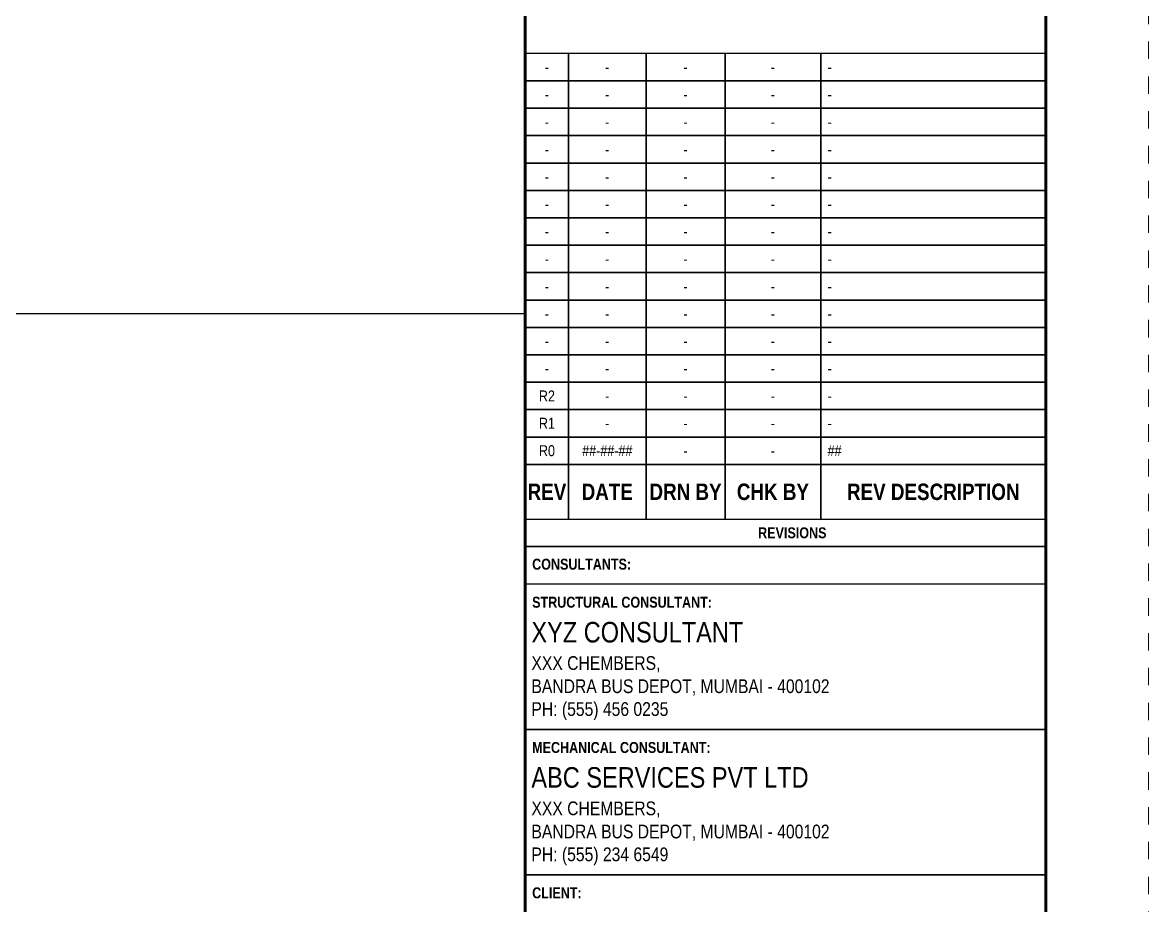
# Paper-space layout 'Cover Sheet A0' of a CAD drawing. Header units: inches. Extents: x 0 to 46.6, y 0 to 35.5.
# Drawn here: x 40.1 to 46.57, y 5.13 to 10.21 of the extents above; entities that cross this region are included whole.
import ezdxf
from ezdxf.enums import TextEntityAlignment as Align

# ---------------------------------------------------------------- set-up
doc = ezdxf.new("R2010")
doc.units = ezdxf.units.IN
doc.linetypes.add('DASHDOT', pattern=[1, 0.5, -0.25, 0, -0.25])
for name, color, linetype, lineweight in [('A-FLOR-AREA', 5, 'Continuous', 9), ('G-ANNO-TEXT', 3, 'Continuous', 15), ('G-ANNO-TTLB', 7, 'Continuous', 50), ('G-PAPR-MEDM', 6, 'Continuous', 30), ('G-PAPR-THCK', 4, 'Continuous', 100), ('G-PAPR-THIN', 20, 'Continuous', 5)]:
    doc.layers.add(name, color=color, linetype=linetype, lineweight=lineweight)
doc.layers.add('G-ANNO-REFR', color=253, linetype='DASHDOT', lineweight=5, plot=False)
doc.styles.add('_TTB', font='arialbd.ttf')
doc.styles.add('_TTB_2', font='arial.ttf', dxfattribs={"height": 0.375})
doc.styles.add('LLARGE', font='arial.ttf', dxfattribs={"height": 0.25})
doc.styles.add('NOTES', font='arial.ttf', dxfattribs={"height": 2})
doc.styles.add('SUB-TITLE', font='swisscb.ttf')
doc.styles.add('SUB-TITLE-2', font='swissc.ttf')
doc.styles.add('TITLE', font='swisscb.ttf')

# ---------------------------------------------------------------- blocks, each defined once
blk = doc.blocks.new('*U162')
at = {"layer": 'G-PAPR-MEDM'}
blk.add_line((1092, 216.8), (30, 216.8), dxfattribs=at)
at = {"layer": 'G-ANNO-TEXT'}
for tag, height, style, p in [('PROJECTTITLE_COVER', 10, '_TTB', (596.16, 264.5)), ('LOCATION_COVER', 8, '_TTB_2', (597.82, 237.44)), ('CLIENT', 8, 'LLARGE', (196.06, 180.89)), ('STRUCTURAL_ENGINEER', 8, 'LLARGE', (196.06, 78.13)), ('MEP_ENGINEER', 8, 'LLARGE', (528.19, 78.13))]:
    blk.add_attdef(tag, text='', height=height, dxfattribs=dict(at, style=style)).set_placement(p, align=Align.TOP_CENTER)
at = {"layer": 'G-PAPR-THIN', "style": 'LLARGE'}
for tag, height, p in [('CLIENT_ADDRESS1', 4.8, (196.06, 156.31)), ('CLIENT_ADDRESS2', 4.8, (196.06, 148.04)), ('CLIENT_PHONE', 3.2, (196.06, 134.27)), ('STRUCTURAL_ENGINEER_ADDRESS1', 4.8, (196.06, 53.55)), ('MEP_ENGINEER_ADDRESS1', 4.8, (528.19, 53.55)), ('STRUCTURAL_ENGINEER_ADDRESS2', 4.8, (196.06, 45.27)), ('MEP_ENGINEER_ADDRESS2', 4.8, (528.19, 45.27)), ('STRUCTURAL_ENGINEER_PHONE', 3.2, (196.06, 31.51)), ('MEP_ENGINEER_PHONE', 3.2, (528.19, 31.51))]:
    blk.add_attdef(tag, text='', height=height, dxfattribs=at).set_placement(p, align=Align.TOP_CENTER)
blk = doc.blocks.new('*U170')
at = {"layer": 'G-ANNO-REFR'}
blk.add_lwpolyline([(0, 0), (1183, 0), (1183, 902), (0, 902)], close=True, dxfattribs=at)
at = {"layer": 'G-PAPR-MEDM'}
blk.add_line((1092, 182.81), (1168, 182.81), dxfattribs=at)
for points in [[(1098.32, 254.81), (1092, 254.81), (1092, 250.81), (1098.32, 250.81)], [(1109.63, 254.81), (1098.32, 254.81), (1098.32, 250.81), (1109.63, 250.81)], [(1121.17, 254.81), (1109.63, 254.81), (1109.63, 250.81), (1121.17, 250.81)], [(1135.14, 254.81), (1121.17, 254.81), (1121.17, 250.81), (1135.14, 250.81)], [(1168, 254.81), (1135.14, 254.81), (1135.14, 250.81), (1168, 250.81)], [(1098.32, 250.81), (1092, 250.81), (1092, 246.81), (1098.32, 246.81)], [(1109.63, 250.81), (1098.32, 250.81), (1098.32, 246.81), (1109.63, 246.81)], [(1121.17, 250.81), (1109.63, 250.81), (1109.63, 246.81), (1121.17, 246.81)], [(1135.14, 250.81), (1121.17, 250.81), (1121.17, 246.81), (1135.14, 246.81)], [(1168, 250.81), (1135.14, 250.81), (1135.14, 246.81), (1168, 246.81)], [(1098.32, 246.81), (1092, 246.81), (1092, 242.81), (1098.32, 242.81)], [(1109.63, 246.81), (1098.32, 246.81), (1098.32, 242.81), (1109.63, 242.81)], [(1121.17, 246.81), (1109.63, 246.81), (1109.63, 242.81), (1121.17, 242.81)], [(1135.14, 246.81), (1121.17, 246.81), (1121.17, 242.81), (1135.14, 242.81)], [(1168, 246.81), (1135.14, 246.81), (1135.14, 242.81), (1168, 242.81)], [(1098.32, 242.81), (1092, 242.81), (1092, 238.81), (1098.32, 238.81)], [(1109.63, 242.81), (1098.32, 242.81), (1098.32, 238.81), (1109.63, 238.81)], [(1121.17, 242.81), (1109.63, 242.81), (1109.63, 238.81), (1121.17, 238.81)], [(1135.14, 242.81), (1121.17, 242.81), (1121.17, 238.81), (1135.14, 238.81)], [(1168, 242.81), (1135.14, 242.81), (1135.14, 238.81), (1168, 238.81)], [(1098.32, 238.81), (1092, 238.81), (1092, 234.81), (1098.32, 234.81)], [(1109.63, 238.81), (1098.32, 238.81), (1098.32, 234.81), (1109.63, 234.81)], [(1121.17, 238.81), (1109.63, 238.81), (1109.63, 234.81), (1121.17, 234.81)], [(1135.14, 238.81), (1121.17, 238.81), (1121.17, 234.81), (1135.14, 234.81)], [(1168, 238.81), (1135.14, 238.81), (1135.14, 234.81), (1168, 234.81)], [(1098.32, 234.81), (1092, 234.81), (1092, 230.81), (1098.32, 230.81)], [(1109.63, 234.81), (1098.32, 234.81), (1098.32, 230.81), (1109.63, 230.81)], [(1121.17, 234.81), (1109.63, 234.81), (1109.63, 230.81), (1121.17, 230.81)], [(1135.14, 234.81), (1121.17, 234.81), (1121.17, 230.81), (1135.14, 230.81)], [(1168, 234.81), (1135.14, 234.81), (1135.14, 230.81), (1168, 230.81)], [(1098.32, 230.81), (1092, 230.81), (1092, 226.81), (1098.32, 226.81)], [(1109.63, 230.81), (1098.32, 230.81), (1098.32, 226.81), (1109.63, 226.81)], [(1121.17, 230.81), (1109.63, 230.81), (1109.63, 226.81), (1121.17, 226.81)], [(1135.14, 230.81), (1121.17, 230.81), (1121.17, 226.81), (1135.14, 226.81)], [(1168, 230.81), (1135.14, 230.81), (1135.14, 226.81), (1168, 226.81)], [(1098.32, 226.81), (1092, 226.81), (1092, 222.81), (1098.32, 222.81)], [(1109.63, 226.81), (1098.32, 226.81), (1098.32, 222.81), (1109.63, 222.81)], [(1121.17, 226.81), (1109.63, 226.81), (1109.63, 222.81), (1121.17, 222.81)], [(1135.14, 226.81), (1121.17, 226.81), (1121.17, 222.81), (1135.14, 222.81)], [(1168, 226.81), (1135.14, 226.81), (1135.14, 222.81), (1168, 222.81)], [(1098.32, 222.81), (1092, 222.81), (1092, 218.81), (1098.32, 218.81)], [(1092, 222.81), (1168, 222.81), (1168, 182.81), (1092, 182.81)], [(1109.63, 222.81), (1098.32, 222.81), (1098.32, 218.81), (1109.63, 218.81)], [(1121.17, 222.81), (1109.63, 222.81), (1109.63, 218.81), (1121.17, 218.81)], [(1135.14, 222.81), (1121.17, 222.81), (1121.17, 218.81), (1135.14, 218.81)], [(1168, 222.81), (1135.14, 222.81), (1135.14, 218.81), (1168, 218.81)], [(1098.32, 218.81), (1092, 218.81), (1092, 214.81), (1098.32, 214.81)], [(1109.63, 218.81), (1098.32, 218.81), (1098.32, 214.81), (1109.63, 214.81)], [(1121.17, 218.81), (1109.63, 218.81), (1109.63, 214.81), (1121.17, 214.81)], [(1135.14, 218.81), (1121.17, 218.81), (1121.17, 214.81), (1135.14, 214.81)], [(1168, 218.81), (1135.14, 218.81), (1135.14, 214.81), (1168, 214.81)], [(1098.32, 214.81), (1092, 214.81), (1092, 210.81), (1098.32, 210.81)], [(1109.63, 214.81), (1098.32, 214.81), (1098.32, 210.81), (1109.63, 210.81)], [(1121.17, 214.81), (1109.63, 214.81), (1109.63, 210.81), (1121.17, 210.81)], [(1135.14, 214.81), (1121.17, 214.81), (1121.17, 210.81), (1135.14, 210.81)], [(1168, 214.81), (1135.14, 214.81), (1135.14, 210.81), (1168, 210.81)], [(1098.32, 210.81), (1092, 210.81), (1092, 206.81), (1098.32, 206.81)], [(1109.63, 210.81), (1098.32, 210.81), (1098.32, 206.81), (1109.63, 206.81)], [(1121.17, 210.81), (1109.63, 210.81), (1109.63, 206.81), (1121.17, 206.81)], [(1135.14, 210.81), (1121.17, 210.81), (1121.17, 206.81), (1135.14, 206.81)], [(1168, 210.81), (1135.14, 210.81), (1135.14, 206.81), (1168, 206.81)], [(1098.32, 206.81), (1092, 206.81), (1092, 202.81), (1098.32, 202.81)], [(1109.63, 206.81), (1098.32, 206.81), (1098.32, 202.81), (1109.63, 202.81)], [(1121.17, 206.81), (1109.63, 206.81), (1109.63, 202.81), (1121.17, 202.81)], [(1135.14, 206.81), (1121.17, 206.81), (1121.17, 202.81), (1135.14, 202.81)], [(1168, 206.81), (1135.14, 206.81), (1135.14, 202.81), (1168, 202.81)], [(1098.32, 202.81), (1092, 202.81), (1092, 198.81), (1098.32, 198.81)], [(1109.63, 202.81), (1098.32, 202.81), (1098.32, 198.81), (1109.63, 198.81)], [(1121.17, 202.81), (1109.63, 202.81), (1109.63, 198.81), (1121.17, 198.81)], [(1135.14, 202.81), (1121.17, 202.81), (1121.17, 198.81), (1135.14, 198.81)], [(1168, 202.81), (1135.14, 202.81), (1135.14, 198.81), (1168, 198.81)], [(1098.32, 198.81), (1092, 198.81), (1092, 194.81), (1098.32, 194.81)], [(1109.63, 198.81), (1098.32, 198.81), (1098.32, 194.81), (1109.63, 194.81)], [(1121.17, 198.81), (1109.63, 198.81), (1109.63, 194.81), (1121.17, 194.81)], [(1135.14, 198.81), (1121.17, 198.81), (1121.17, 194.81), (1135.14, 194.81)], [(1168, 198.81), (1135.14, 198.81), (1135.14, 194.81), (1168, 194.81)], [(1098.32, 194.81), (1092, 194.81), (1092, 186.81), (1098.32, 186.81)], [(1109.63, 194.81), (1098.32, 194.81), (1098.32, 186.81), (1109.63, 186.81)], [(1121.17, 194.81), (1109.63, 194.81), (1109.63, 186.81), (1121.17, 186.81)], [(1135.14, 194.81), (1121.17, 194.81), (1121.17, 186.81), (1135.14, 186.81)], [(1168, 194.81), (1135.14, 194.81), (1135.14, 186.81), (1168, 186.81)], [(1092, 186.81), (1168, 186.81), (1168, 182.81), (1092, 182.81)], [(1092, 156.1), (1168, 156.1), (1168, 177.31), (1092, 177.31)], [(1092, 134.89), (1168, 134.89), (1168, 156.1), (1092, 156.1)], [(1092, 111.67), (1168, 111.67), (1168, 134.89), (1092, 134.89)]]:
    blk.add_lwpolyline(points, close=True, dxfattribs=at)
for points in [[(1092, 246.81), (1168, 246.81)], [(1092, 222.81), (1168, 222.81)], [(1092, 182.81), (1168, 182.81)]]:
    blk.add_lwpolyline(points, dxfattribs=at)
at = {"layer": 'G-PAPR-THCK'}
blk.add_lwpolyline([(30, 887), (1168, 887), (1168, 15), (30, 15)], close=True, dxfattribs=at)
blk.add_lwpolyline([(1092, 15), (1092, 887)], dxfattribs=at)
at = {"layer": 'G-PAPR-THIN'}
blk.add_lwpolyline([(1092, 887), (1168, 887), (1168, 15), (1092, 15)], close=True, dxfattribs=at)
at = {"layer": 'G-ANNO-TEXT'}
for tag, p, height, style in [('GENERAL_NOTES_001', (1092.7, 879.93), 2, 'NOTES'), ('GENERAL_NOTES_002', (1093, 876.56), 2, 'NOTES'), ('GENERAL_NOTES_003', (1093, 873.19), 2, 'NOTES'), ('GENERAL_NOTES_004', (1093, 869.82), 2, 'NOTES'), ('GENERAL_NOTES_005', (1093, 866.46), 2, 'NOTES'), ('GENERAL_NOTES_006', (1093, 863.09), 2, 'NOTES'), ('GENERAL_NOTES_007', (1093, 859.75), 2, 'NOTES'), ('GENERAL_NOTES_008', (1092.92, 856.38), 2, 'NOTES'), ('GENERAL_NOTES_009', (1093, 853.02), 2, 'NOTES'), ('GENERAL_NOTES_010', (1093, 849.65), 2, 'NOTES'), ('GENERAL_NOTES_011', (1093, 846.28), 2, 'NOTES'), ('GENERAL_NOTES_012', (1093, 842.91), 2, 'NOTES'), ('GENERAL_NOTES_013', (1093, 839.54), 2, 'NOTES'), ('GENERAL_NOTES_014', (1093, 836.17), 2, 'NOTES'), ('GENERAL_NOTES_015', (1093, 832.8), 2, 'NOTES'), ('GENERAL_NOTES_016', (1093, 829.43), 2, 'NOTES'), ('GENERAL_NOTES_017', (1092.88, 826.07), 2, 'NOTES'), ('GENERAL_NOTES_018', (1093, 822.7), 2, 'NOTES'), ('GENERAL_NOTES_019', (1092.96, 819.33), 2, 'NOTES'), ('GENERAL_NOTES_020', (1093, 815.96), 2, 'NOTES'), ('GENERAL_NOTES_021', (1092.88, 812.59), 2, 'NOTES'), ('GENERAL_NOTES_022', (1093, 809.22), 2, 'NOTES'), ('GENERAL_NOTES_023', (1092.89, 805.85), 2, 'NOTES'), ('GENERAL_NOTES_024', (1093, 802.49), 2, 'NOTES'), ('GENERAL_NOTES_025', (1092.87, 799.12), 2, 'NOTES'), ('GENERAL_NOTES_026', (1093, 795.75), 2, 'NOTES'), ('GENERAL_NOTES_027', (1093, 792.38), 2, 'NOTES'), ('GENERAL_NOTES_028', (1093, 789.01), 2, 'NOTES'), ('GENERAL_NOTES_029', (1093, 785.64), 2, 'NOTES'), ('GENERAL_NOTES_030', (1092.89, 782.27), 2, 'NOTES'), ('GENERAL_NOTES_031', (1093, 778.9), 2, 'NOTES'), ('GENERAL_NOTES_032', (1093, 775.53), 2, 'NOTES'), ('GENERAL_NOTES_033', (1093, 772.17), 2, 'NOTES'), ('GENERAL_NOTES_034', (1092.88, 768.8), 2, 'NOTES'), ('GENERAL_NOTES_035', (1093, 765.43), 2, 'NOTES'), ('SHEET_NOTES_001', (1092.7, 745.81), 2, 'NOTES'), ('SHEET_NOTES_002', (1092.92, 742.44), 2, 'NOTES'), ('SHEET_NOTES_003', (1092.88, 739.07), 2, 'NOTES'), ('SHEET_NOTES_004', (1092.96, 735.71), 2, 'NOTES'), ('SHEET_NOTES_005', (1092.88, 732.34), 2, 'NOTES'), ('SHEET_NOTES_006', (1092.89, 728.97), 2, 'NOTES'), ('SHEET_NOTES_007', (1092.87, 725.6), 2, 'NOTES'), ('KEY_NOTES_001', (1092.7, 523), 2, 'NOTES'), ('KEY_NOTES_002', (1092.92, 519.63), 2, 'NOTES'), ('STRUCTURAL_CONSULTANT_NAME', (1092.89, 168.81), 3, 'SUB-TITLE-2'), ('STRUCTURAL_CONSULTANT_ADDRESS1', (1092.89, 164.81), 2, 'SUB-TITLE-2'), ('STRUCTURAL_CONSULTANT_ADDRESS2', (1092.89, 161.43), 2, 'SUB-TITLE-2'), ('STRUCTURAL_CONSULTANT_PHONE', (1092.89, 158.09), 2, 'SUB-TITLE-2'), ('MEP_CONSULTANT_NAME', (1092.89, 147.61), 3, 'SUB-TITLE-2'), ('MEP_CONSULTANT_ADDRESS1', (1092.89, 143.59), 2, 'SUB-TITLE-2'), ('MEP_CONSULTANT_ADDRESS2', (1092.89, 140.21), 2, 'SUB-TITLE-2'), ('MEP_CONSULTANT_PHONE', (1092.89, 136.88), 2, 'SUB-TITLE-2'), ('CLIENTNAME', (1092.89, 124.46), 3, 'SUB-TITLE-2'), ('CLIENTADDRESS1', (1092.89, 120.39), 2, 'SUB-TITLE-2'), ('CLIENTADDRESS2', (1092.89, 117.01), 2, 'SUB-TITLE-2'), ('CLIENTPHONE', (1092.89, 113.68), 2, 'SUB-TITLE-2'), ('DRAWING_NO', (1111, 71.42), 4, 'SUB-TITLE-2')]:
    blk.add_attdef(tag, p, '', height=height, dxfattribs=dict(at, style=style))
at = {"layer": 'G-ANNO-TEXT', "style": 'SUB-TITLE-2'}
for tag, p in [('REV_NO14', (1095.16, 252.81)), ('REV_DATE14', (1103.97, 252.81)), ('DRAWN_BY14', (1115.4, 252.81)), ('CHECKED_BY14', (1128.16, 252.81)), ('REV_NO13', (1095.16, 248.81)), ('REV_DATE13', (1103.97, 248.81)), ('DRAWN_BY13', (1115.4, 248.81)), ('CHECKED_BY13', (1128.16, 248.81)), ('REV_NO12', (1095.16, 244.81)), ('REV_DATE12', (1103.97, 244.81)), ('DRAWN_BY12', (1115.4, 244.81)), ('CHECKED_BY12', (1128.16, 244.81)), ('REV_NO11', (1095.16, 240.81)), ('REV_DATE11', (1103.97, 240.81)), ('DRAWN_BY11', (1115.4, 240.81)), ('CHECKED_BY11', (1128.16, 240.81)), ('REV_NO10', (1095.16, 236.81)), ('REV_DATE10', (1103.97, 236.81)), ('DRAWN_BY10', (1115.4, 236.81)), ('CHECKED_BY10', (1128.16, 236.81)), ('REV_NO9', (1095.16, 232.81)), ('REV_DATE9', (1103.97, 232.81)), ('DRAWN_BY9', (1115.4, 232.81)), ('CHECKED_BY9', (1128.16, 232.81)), ('REV_NO8', (1095.16, 228.81)), ('REV_DATE8', (1103.97, 228.81)), ('DRAWN_BY8', (1115.4, 228.81)), ('CHECKED_BY8', (1128.16, 228.81)), ('REV_NO7', (1095.16, 224.81)), ('REV_DATE7', (1103.97, 224.81)), ('DRAWN_BY7', (1115.4, 224.81)), ('CHECKED_BY7', (1128.16, 224.81)), ('REV_NO6', (1095.16, 220.81)), ('REV_DATE6', (1103.97, 220.81)), ('DRAWN_BY6', (1115.4, 220.81)), ('CHECKED_BY6', (1128.16, 220.81)), ('REV_NO5', (1095.16, 216.81)), ('REV_DATE5', (1103.97, 216.81)), ('DRAWN_BY5', (1115.4, 216.81)), ('CHECKED_BY5', (1128.16, 216.81)), ('REV_NO4', (1095.16, 212.81)), ('REV_DATE4', (1103.97, 212.81)), ('DRAWN_BY4', (1115.4, 212.81)), ('CHECKED_BY4', (1128.16, 212.81)), ('REV_NO3', (1095.16, 208.81)), ('REV_DATE3', (1103.97, 208.81)), ('DRAWN_BY3', (1115.4, 208.81)), ('CHECKED_BY3', (1128.16, 208.81)), ('REV_NO2', (1095.16, 204.81)), ('REV_DATE2', (1103.97, 204.81)), ('DRAWN_BY2', (1115.4, 204.81)), ('CHECKED_BY2', (1128.16, 204.81)), ('REV_NO1', (1095.16, 200.81)), ('REV_DATE1', (1103.97, 200.81)), ('DRAWN_BY1', (1115.4, 200.81)), ('CHECKED_BY1', (1128.16, 200.81)), ('REV_NO0', (1095.16, 196.81)), ('REV_DATE0', (1103.97, 196.81)), ('DRAWN_BY0', (1115.4, 196.81)), ('CHECKED_BY0', (1128.16, 196.81))]:
    blk.add_attdef(tag, text='', height=1.6, dxfattribs=at).set_placement(p, align=Align.MIDDLE)
for tag, p in [('REV_DESCRIPTION14', (1136.14, 252.81)), ('REV_DESCRIPTION13', (1136.14, 248.81)), ('REV_DESCRIPTION12', (1136.14, 244.81)), ('REV_DESCRIPTION11', (1136.14, 240.81)), ('REV_DESCRIPTION10', (1136.14, 236.81)), ('REV_DESCRIPTION9', (1136.14, 232.81)), ('REV_DESCRIPTION8', (1136.14, 228.81)), ('REV_DESCRIPTION7', (1136.14, 224.81)), ('REV_DESCRIPTION6', (1136.14, 220.81)), ('REV_DESCRIPTION5', (1136.14, 216.81)), ('REV_DESCRIPTION4', (1136.14, 212.81)), ('REV_DESCRIPTION3', (1136.14, 208.81)), ('REV_DESCRIPTION2', (1136.14, 204.81)), ('REV_DESCRIPTION1', (1136.14, 200.81)), ('REV_DESCRIPTION0', (1136.14, 196.81))]:
    blk.add_attdef(tag, text='', height=1.6, dxfattribs=at).set_placement(p, align=Align.MIDDLE_LEFT)
for tag, p in [('PROJECT_NAME1', (1111, 110.73)), ('PROJECT_NAME2', (1111, 106.73)), ('PROJECT_CODE', (1111, 102)), ('RELEASE', (1111, 97.57)), ('STAGE', (1111, 93.06)), ('DRAWING_TITLE', (1111, 88.56))]:
    blk.add_attdef(tag, text='', height=2.4, dxfattribs=at).set_placement(p, align=Align.TOP_LEFT)
at = {"layer": 'G-ANNO-TEXT'}
for tag, height, style, p in [('CURRENT_REV', 4, 'TITLE', (1159, 71.42)), ('DRAWN_BY', 2.4, 'SUB-TITLE-2', (1101, 62.5)), ('CHECKED_BY', 2.4, 'SUB-TITLE-2', (1120, 62.5)), ('SCALE', 2.4, 'SUB-TITLE-2', (1140, 62.5)), ('ISSUE_DATE', 2.4, 'SUB-TITLE-2', (1159, 62.5))]:
    blk.add_attdef(tag, text='', height=height, dxfattribs=dict(at, style=style)).set_placement(p, align=Align.CENTER)
at = {"layer": 'G-ANNO-TEXT', "style": 'SUB-TITLE'}
blk.add_attdef('FILE_NAME', text='', height=1.6, rotation=90, dxfattribs=at).set_placement((1169, 25.93), align=Align.TOP_LEFT)
at = {"layer": 'G-PAPR-MEDM', "lineweight": 50, "style": 'SUB-TITLE'}
for s, p in [('REV', (1095.16, 190.81)), ('DATE', (1103.97, 190.81)), ('DRN BY', (1115.4, 190.81)), ('CHK BY', (1128.16, 190.81)), ('REV DESCRIPTION', (1151.57, 190.81))]:
    blk.add_text(s, height=2.4, dxfattribs=at).set_placement(p, align=Align.MIDDLE)
at = {"layer": 'G-PAPR-MEDM', "insert": (1130.99, 184.81), "char_height": 1.6, "attachment_point": 5, "style": 'TITLE'}
blk.add_mtext_dynamic_manual_height_columns('REVISIONS', width=44.4913, gutter_width=8, heights=[3.04], dxfattribs=at)
at = {"layer": 'G-PAPR-MEDM', "lineweight": 50, "char_height": 1.6, "attachment_point": 1, "style": 'TITLE'}
for s, width, insert in [('CONSULTANTS:', 14.9534, (1093, 181.04)), ('STRUCTURAL CONSULTANT:', 29.5995, (1093, 175.49)), ('MECHANICAL CONSULTANT:', 29.5995, (1093, 154.28)), ('CLIENT:', 14.9534, (1093, 133.06))]:
    blk.add_mtext_dynamic_manual_height_columns(s, width=width, gutter_width=8, heights=[0], dxfattribs=dict(at, insert=insert))

psp = doc.layouts.new('Cover Sheet A0')

# ---------------------------------------------------------------- block references
at = {"layer": 'A-FLOR-AREA', "xscale": 0.03937007874015748, "yscale": 0.03937007874015748, "zscale": 0.03937007874015748}
psp.add_blockref('*U162', (0, 0), dxfattribs=at)
at = {"layer": 'G-ANNO-TTLB'}
ref = psp.add_blockref('*U170', (0, 0), dxfattribs=dict(at, xscale=0.03937007874015748, yscale=0.03937007874015748, zscale=0.03937007874015748))
ref.add_attrib('MEP_CONSULTANT_PHONE', 'PH: (555) 234 6549', (43.0273, 5.389), dxfattribs={"layer": 'G-ANNO-TEXT', "height": 0.07874, "style": 'SUB-TITLE-2'})
ref.add_attrib('MEP_CONSULTANT_ADDRESS2', 'BANDRA BUS DEPOT, MUMBAI - 400102', (43.0273, 5.5202), dxfattribs={"layer": 'G-ANNO-TEXT', "height": 0.07874, "style": 'SUB-TITLE-2'})
ref.add_attrib('MEP_CONSULTANT_ADDRESS1', 'XXX CHEMBERS,', (43.0273, 5.6533), dxfattribs={"layer": 'G-ANNO-TEXT', "height": 0.07874, "style": 'SUB-TITLE-2'})
ref.add_attrib('MEP_CONSULTANT_NAME', 'ABC SERVICES PVT LTD', (43.0273, 5.8114), dxfattribs={"layer": 'G-ANNO-TEXT', "height": 0.11811, "style": 'SUB-TITLE-2'})
ref.add_attrib('STRUCTURAL_CONSULTANT_PHONE', 'PH: (555) 456 0235', (43.0273, 6.2241), dxfattribs={"layer": 'G-ANNO-TEXT', "height": 0.07874, "style": 'SUB-TITLE-2'})
ref.add_attrib('STRUCTURAL_CONSULTANT_ADDRESS2', 'BANDRA BUS DEPOT, MUMBAI - 400102', (43.0273, 6.3554), dxfattribs={"layer": 'G-ANNO-TEXT', "height": 0.07874, "style": 'SUB-TITLE-2'})
ref.add_attrib('STRUCTURAL_CONSULTANT_ADDRESS1', 'XXX CHEMBERS,', (43.0273, 6.4885), dxfattribs={"layer": 'G-ANNO-TEXT', "height": 0.07874, "style": 'SUB-TITLE-2'})
ref.add_attrib('STRUCTURAL_CONSULTANT_NAME', 'XYZ CONSULTANT', (43.0273, 6.6462), dxfattribs={"layer": 'G-ANNO-TEXT', "height": 0.11811, "style": 'SUB-TITLE-2'})
ref.add_attrib('REV_DESCRIPTION0', '##', dxfattribs={"layer": 'G-ANNO-TEXT', "height": 0.06299, "style": 'SUB-TITLE-2'}).set_placement((44.73, 7.7486), align=Align.MIDDLE_LEFT)
ref.add_attrib('CHECKED_BY0', '-', dxfattribs={"layer": 'G-ANNO-TEXT', "height": 0.063, "style": 'SUB-TITLE-2'}).set_placement((44.4156, 7.7486), align=Align.MIDDLE)
ref.add_attrib('DRAWN_BY0', '-', dxfattribs={"layer": 'G-ANNO-TEXT', "height": 0.063, "style": 'SUB-TITLE-2'}).set_placement((43.9133, 7.7486), align=Align.MIDDLE)
ref.add_attrib('REV_DATE0', '##-##-##', dxfattribs={"layer": 'G-ANNO-TEXT', "height": 0.06299, "style": 'SUB-TITLE-2'}).set_placement((43.4635, 7.7486), align=Align.MIDDLE)
ref.add_attrib('REV_NO0', 'R0', dxfattribs={"layer": 'G-ANNO-TEXT', "height": 0.06299, "style": 'SUB-TITLE-2'}).set_placement((43.1165, 7.7486), align=Align.MIDDLE)
ref.add_attrib('REV_DESCRIPTION1', '-', dxfattribs={"layer": 'G-ANNO-TEXT', "height": 0.063, "style": 'SUB-TITLE-2'}).set_placement((44.73, 7.906), align=Align.MIDDLE_LEFT)
ref.add_attrib('CHECKED_BY1', '-', dxfattribs={"layer": 'G-ANNO-TEXT', "height": 0.063, "style": 'SUB-TITLE-2'}).set_placement((44.4156, 7.906), align=Align.MIDDLE)
ref.add_attrib('DRAWN_BY1', '-', dxfattribs={"layer": 'G-ANNO-TEXT', "height": 0.063, "style": 'SUB-TITLE-2'}).set_placement((43.9133, 7.906), align=Align.MIDDLE)
ref.add_attrib('REV_DATE1', '-', dxfattribs={"layer": 'G-ANNO-TEXT', "height": 0.063, "style": 'SUB-TITLE-2'}).set_placement((43.4635, 7.906), align=Align.MIDDLE)
ref.add_attrib('REV_NO1', 'R1', dxfattribs={"layer": 'G-ANNO-TEXT', "height": 0.06299, "style": 'SUB-TITLE-2'}).set_placement((43.1165, 7.906), align=Align.MIDDLE)
ref.add_attrib('REV_DESCRIPTION2', '-', dxfattribs={"layer": 'G-ANNO-TEXT', "height": 0.063, "style": 'SUB-TITLE-2'}).set_placement((44.73, 8.0635), align=Align.MIDDLE_LEFT)
ref.add_attrib('CHECKED_BY2', '-', dxfattribs={"layer": 'G-ANNO-TEXT', "height": 0.063, "style": 'SUB-TITLE-2'}).set_placement((44.4156, 8.0635), align=Align.MIDDLE)
ref.add_attrib('DRAWN_BY2', '-', dxfattribs={"layer": 'G-ANNO-TEXT', "height": 0.063, "style": 'SUB-TITLE-2'}).set_placement((43.9133, 8.0635), align=Align.MIDDLE)
ref.add_attrib('REV_DATE2', '-', dxfattribs={"layer": 'G-ANNO-TEXT', "height": 0.063, "style": 'SUB-TITLE-2'}).set_placement((43.4635, 8.0635), align=Align.MIDDLE)
ref.add_attrib('REV_NO2', 'R2', dxfattribs={"layer": 'G-ANNO-TEXT', "height": 0.06299, "style": 'SUB-TITLE-2'}).set_placement((43.1165, 8.0635), align=Align.MIDDLE)
ref.add_attrib('REV_DESCRIPTION3', '-', dxfattribs={"layer": 'G-ANNO-TEXT', "height": 0.063, "style": 'SUB-TITLE-2'}).set_placement((44.73, 8.221), align=Align.MIDDLE_LEFT)
ref.add_attrib('CHECKED_BY3', '-', dxfattribs={"layer": 'G-ANNO-TEXT', "height": 0.063, "style": 'SUB-TITLE-2'}).set_placement((44.4156, 8.221), align=Align.MIDDLE)
ref.add_attrib('DRAWN_BY3', '-', dxfattribs={"layer": 'G-ANNO-TEXT', "height": 0.063, "style": 'SUB-TITLE-2'}).set_placement((43.9133, 8.221), align=Align.MIDDLE)
ref.add_attrib('REV_DATE3', '-', dxfattribs={"layer": 'G-ANNO-TEXT', "height": 0.063, "style": 'SUB-TITLE-2'}).set_placement((43.4635, 8.221), align=Align.MIDDLE)
ref.add_attrib('REV_NO3', '-', dxfattribs={"layer": 'G-ANNO-TEXT', "height": 0.063, "style": 'SUB-TITLE-2'}).set_placement((43.1165, 8.221), align=Align.MIDDLE)
ref.add_attrib('REV_DESCRIPTION4', '-', dxfattribs={"layer": 'G-ANNO-TEXT', "height": 0.063, "style": 'SUB-TITLE-2'}).set_placement((44.73, 8.3785), align=Align.MIDDLE_LEFT)
ref.add_attrib('CHECKED_BY4', '-', dxfattribs={"layer": 'G-ANNO-TEXT', "height": 0.063, "style": 'SUB-TITLE-2'}).set_placement((44.4156, 8.3785), align=Align.MIDDLE)
ref.add_attrib('DRAWN_BY4', '-', dxfattribs={"layer": 'G-ANNO-TEXT', "height": 0.063, "style": 'SUB-TITLE-2'}).set_placement((43.9133, 8.3785), align=Align.MIDDLE)
ref.add_attrib('REV_DATE4', '-', dxfattribs={"layer": 'G-ANNO-TEXT', "height": 0.063, "style": 'SUB-TITLE-2'}).set_placement((43.4635, 8.3785), align=Align.MIDDLE)
ref.add_attrib('REV_NO4', '-', dxfattribs={"layer": 'G-ANNO-TEXT', "height": 0.063, "style": 'SUB-TITLE-2'}).set_placement((43.1165, 8.3785), align=Align.MIDDLE)
ref.add_attrib('REV_DESCRIPTION5', '-', dxfattribs={"layer": 'G-ANNO-TEXT', "height": 0.063, "style": 'SUB-TITLE-2'}).set_placement((44.73, 8.536), align=Align.MIDDLE_LEFT)
ref.add_attrib('CHECKED_BY5', '-', dxfattribs={"layer": 'G-ANNO-TEXT', "height": 0.063, "style": 'SUB-TITLE-2'}).set_placement((44.4156, 8.536), align=Align.MIDDLE)
ref.add_attrib('DRAWN_BY5', '-', dxfattribs={"layer": 'G-ANNO-TEXT', "height": 0.063, "style": 'SUB-TITLE-2'}).set_placement((43.9133, 8.536), align=Align.MIDDLE)
ref.add_attrib('REV_DATE5', '-', dxfattribs={"layer": 'G-ANNO-TEXT', "height": 0.063, "style": 'SUB-TITLE-2'}).set_placement((43.4635, 8.536), align=Align.MIDDLE)
ref.add_attrib('REV_NO5', '-', dxfattribs={"layer": 'G-ANNO-TEXT', "height": 0.063, "style": 'SUB-TITLE-2'}).set_placement((43.1165, 8.536), align=Align.MIDDLE)
ref.add_attrib('REV_DESCRIPTION6', '-', dxfattribs={"layer": 'G-ANNO-TEXT', "height": 0.063, "style": 'SUB-TITLE-2'}).set_placement((44.73, 8.6934), align=Align.MIDDLE_LEFT)
ref.add_attrib('CHECKED_BY6', '-', dxfattribs={"layer": 'G-ANNO-TEXT', "height": 0.063, "style": 'SUB-TITLE-2'}).set_placement((44.4156, 8.6934), align=Align.MIDDLE)
ref.add_attrib('DRAWN_BY6', '-', dxfattribs={"layer": 'G-ANNO-TEXT', "height": 0.063, "style": 'SUB-TITLE-2'}).set_placement((43.9133, 8.6934), align=Align.MIDDLE)
ref.add_attrib('REV_DATE6', '-', dxfattribs={"layer": 'G-ANNO-TEXT', "height": 0.063, "style": 'SUB-TITLE-2'}).set_placement((43.4635, 8.6934), align=Align.MIDDLE)
ref.add_attrib('REV_NO6', '-', dxfattribs={"layer": 'G-ANNO-TEXT', "height": 0.063, "style": 'SUB-TITLE-2'}).set_placement((43.1165, 8.6934), align=Align.MIDDLE)
ref.add_attrib('REV_DESCRIPTION7', '-', dxfattribs={"layer": 'G-ANNO-TEXT', "height": 0.063, "style": 'SUB-TITLE-2'}).set_placement((44.73, 8.8509), align=Align.MIDDLE_LEFT)
ref.add_attrib('CHECKED_BY7', '-', dxfattribs={"layer": 'G-ANNO-TEXT', "height": 0.063, "style": 'SUB-TITLE-2'}).set_placement((44.4156, 8.8509), align=Align.MIDDLE)
ref.add_attrib('DRAWN_BY7', '-', dxfattribs={"layer": 'G-ANNO-TEXT', "height": 0.063, "style": 'SUB-TITLE-2'}).set_placement((43.9133, 8.8509), align=Align.MIDDLE)
ref.add_attrib('REV_DATE7', '-', dxfattribs={"layer": 'G-ANNO-TEXT', "height": 0.063, "style": 'SUB-TITLE-2'}).set_placement((43.4635, 8.8509), align=Align.MIDDLE)
ref.add_attrib('REV_NO7', '-', dxfattribs={"layer": 'G-ANNO-TEXT', "height": 0.063, "style": 'SUB-TITLE-2'}).set_placement((43.1165, 8.8509), align=Align.MIDDLE)
ref.add_attrib('REV_DESCRIPTION8', '-', dxfattribs={"layer": 'G-ANNO-TEXT', "height": 0.063, "style": 'SUB-TITLE-2'}).set_placement((44.73, 9.0084), align=Align.MIDDLE_LEFT)
ref.add_attrib('CHECKED_BY8', '-', dxfattribs={"layer": 'G-ANNO-TEXT', "height": 0.063, "style": 'SUB-TITLE-2'}).set_placement((44.4156, 9.0084), align=Align.MIDDLE)
ref.add_attrib('DRAWN_BY8', '-', dxfattribs={"layer": 'G-ANNO-TEXT', "height": 0.063, "style": 'SUB-TITLE-2'}).set_placement((43.9133, 9.0084), align=Align.MIDDLE)
ref.add_attrib('REV_DATE8', '-', dxfattribs={"layer": 'G-ANNO-TEXT', "height": 0.063, "style": 'SUB-TITLE-2'}).set_placement((43.4635, 9.0084), align=Align.MIDDLE)
ref.add_attrib('REV_NO8', '-', dxfattribs={"layer": 'G-ANNO-TEXT', "height": 0.063, "style": 'SUB-TITLE-2'}).set_placement((43.1165, 9.0084), align=Align.MIDDLE)
ref.add_attrib('REV_DESCRIPTION9', '-', dxfattribs={"layer": 'G-ANNO-TEXT', "height": 0.063, "style": 'SUB-TITLE-2'}).set_placement((44.73, 9.1659), align=Align.MIDDLE_LEFT)
ref.add_attrib('CHECKED_BY9', '-', dxfattribs={"layer": 'G-ANNO-TEXT', "height": 0.063, "style": 'SUB-TITLE-2'}).set_placement((44.4156, 9.1659), align=Align.MIDDLE)
ref.add_attrib('DRAWN_BY9', '-', dxfattribs={"layer": 'G-ANNO-TEXT', "height": 0.063, "style": 'SUB-TITLE-2'}).set_placement((43.9133, 9.1659), align=Align.MIDDLE)
ref.add_attrib('REV_DATE9', '-', dxfattribs={"layer": 'G-ANNO-TEXT', "height": 0.063, "style": 'SUB-TITLE-2'}).set_placement((43.4635, 9.1659), align=Align.MIDDLE)
ref.add_attrib('REV_NO9', '-', dxfattribs={"layer": 'G-ANNO-TEXT', "height": 0.063, "style": 'SUB-TITLE-2'}).set_placement((43.1165, 9.1659), align=Align.MIDDLE)
ref.add_attrib('REV_DESCRIPTION10', '-', dxfattribs={"layer": 'G-ANNO-TEXT', "height": 0.063, "style": 'SUB-TITLE-2'}).set_placement((44.73, 9.3234), align=Align.MIDDLE_LEFT)
ref.add_attrib('CHECKED_BY10', '-', dxfattribs={"layer": 'G-ANNO-TEXT', "height": 0.063, "style": 'SUB-TITLE-2'}).set_placement((44.4156, 9.3234), align=Align.MIDDLE)
ref.add_attrib('DRAWN_BY10', '-', dxfattribs={"layer": 'G-ANNO-TEXT', "height": 0.063, "style": 'SUB-TITLE-2'}).set_placement((43.9133, 9.3234), align=Align.MIDDLE)
ref.add_attrib('REV_DATE10', '-', dxfattribs={"layer": 'G-ANNO-TEXT', "height": 0.063, "style": 'SUB-TITLE-2'}).set_placement((43.4635, 9.3234), align=Align.MIDDLE)
ref.add_attrib('REV_NO10', '-', dxfattribs={"layer": 'G-ANNO-TEXT', "height": 0.063, "style": 'SUB-TITLE-2'}).set_placement((43.1165, 9.3234), align=Align.MIDDLE)
ref.add_attrib('REV_DESCRIPTION11', '-', dxfattribs={"layer": 'G-ANNO-TEXT', "height": 0.063, "style": 'SUB-TITLE-2'}).set_placement((44.73, 9.4808), align=Align.MIDDLE_LEFT)
ref.add_attrib('CHECKED_BY11', '-', dxfattribs={"layer": 'G-ANNO-TEXT', "height": 0.063, "style": 'SUB-TITLE-2'}).set_placement((44.4156, 9.4808), align=Align.MIDDLE)
ref.add_attrib('DRAWN_BY11', '-', dxfattribs={"layer": 'G-ANNO-TEXT', "height": 0.063, "style": 'SUB-TITLE-2'}).set_placement((43.9133, 9.4808), align=Align.MIDDLE)
ref.add_attrib('REV_DATE11', '-', dxfattribs={"layer": 'G-ANNO-TEXT', "height": 0.063, "style": 'SUB-TITLE-2'}).set_placement((43.4635, 9.4808), align=Align.MIDDLE)
ref.add_attrib('REV_NO11', '-', dxfattribs={"layer": 'G-ANNO-TEXT', "height": 0.063, "style": 'SUB-TITLE-2'}).set_placement((43.1165, 9.4808), align=Align.MIDDLE)
ref.add_attrib('REV_DESCRIPTION12', '-', dxfattribs={"layer": 'G-ANNO-TEXT', "height": 0.063, "style": 'SUB-TITLE-2'}).set_placement((44.73, 9.6383), align=Align.MIDDLE_LEFT)
ref.add_attrib('CHECKED_BY12', '-', dxfattribs={"layer": 'G-ANNO-TEXT', "height": 0.063, "style": 'SUB-TITLE-2'}).set_placement((44.4156, 9.6383), align=Align.MIDDLE)
ref.add_attrib('DRAWN_BY12', '-', dxfattribs={"layer": 'G-ANNO-TEXT', "height": 0.063, "style": 'SUB-TITLE-2'}).set_placement((43.9133, 9.6383), align=Align.MIDDLE)
ref.add_attrib('REV_DATE12', '-', dxfattribs={"layer": 'G-ANNO-TEXT', "height": 0.063, "style": 'SUB-TITLE-2'}).set_placement((43.4635, 9.6383), align=Align.MIDDLE)
ref.add_attrib('REV_NO12', '-', dxfattribs={"layer": 'G-ANNO-TEXT', "height": 0.063, "style": 'SUB-TITLE-2'}).set_placement((43.1165, 9.6383), align=Align.MIDDLE)
ref.add_attrib('REV_DESCRIPTION13', '-', dxfattribs={"layer": 'G-ANNO-TEXT', "height": 0.063, "style": 'SUB-TITLE-2'}).set_placement((44.73, 9.7958), align=Align.MIDDLE_LEFT)
ref.add_attrib('CHECKED_BY13', '-', dxfattribs={"layer": 'G-ANNO-TEXT', "height": 0.063, "style": 'SUB-TITLE-2'}).set_placement((44.4156, 9.7958), align=Align.MIDDLE)
ref.add_attrib('DRAWN_BY13', '-', dxfattribs={"layer": 'G-ANNO-TEXT', "height": 0.063, "style": 'SUB-TITLE-2'}).set_placement((43.9133, 9.7958), align=Align.MIDDLE)
ref.add_attrib('REV_DATE13', '-', dxfattribs={"layer": 'G-ANNO-TEXT', "height": 0.063, "style": 'SUB-TITLE-2'}).set_placement((43.4635, 9.7958), align=Align.MIDDLE)
ref.add_attrib('REV_NO13', '-', dxfattribs={"layer": 'G-ANNO-TEXT', "height": 0.063, "style": 'SUB-TITLE-2'}).set_placement((43.1165, 9.7958), align=Align.MIDDLE)
ref.add_attrib('REV_DESCRIPTION14', '-', dxfattribs={"layer": 'G-ANNO-TEXT', "height": 0.063, "style": 'SUB-TITLE-2'}).set_placement((44.73, 9.9533), align=Align.MIDDLE_LEFT)
ref.add_attrib('CHECKED_BY14', '-', dxfattribs={"layer": 'G-ANNO-TEXT', "height": 0.063, "style": 'SUB-TITLE-2'}).set_placement((44.4156, 9.9533), align=Align.MIDDLE)
ref.add_attrib('DRAWN_BY14', '-', dxfattribs={"layer": 'G-ANNO-TEXT', "height": 0.063, "style": 'SUB-TITLE-2'}).set_placement((43.9133, 9.9533), align=Align.MIDDLE)
ref.add_attrib('REV_DATE14', '-', dxfattribs={"layer": 'G-ANNO-TEXT', "height": 0.063, "style": 'SUB-TITLE-2'}).set_placement((43.4635, 9.9533), align=Align.MIDDLE)
ref.add_attrib('REV_NO14', '-', dxfattribs={"layer": 'G-ANNO-TEXT', "height": 0.063, "style": 'SUB-TITLE-2'}).set_placement((43.1165, 9.9533), align=Align.MIDDLE)

doc.saveas('drawing.dxf')
